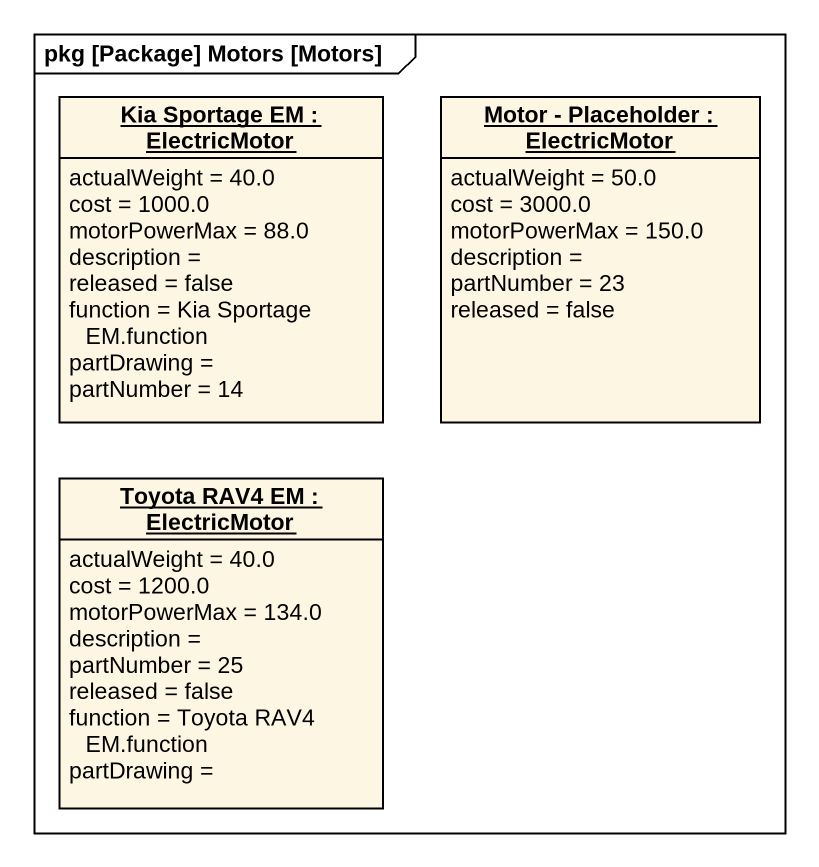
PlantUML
@startuml
mainframe pkg [Package] Motors [Motors]
hide circle
hide empty members
object "Kia Sportage EM : ElectricMotor" as Kia_Sportage_EM {
  actualWeight = 40.0
  cost = 1000.0
  motorPowerMax = 88.0
  description =
  released = false
  function = Kia Sportage EM.function
  partDrawing =
  partNumber = 14
}
object "Motor - Placeholder : ElectricMotor" as Motor_Placeholder {
  actualWeight = 50.0
  cost = 3000.0
  motorPowerMax = 150.0
  description =
  partNumber = 23
  released = false
}
object "Toyota RAV4 EM : ElectricMotor" as Toyota_RAV4_EM {
  actualWeight = 40.0
  cost = 1200.0
  motorPowerMax = 134.0
  description =
  partNumber = 25
  released = false
  function = Toyota RAV4 EM.function
  partDrawing =
}
@enduml
